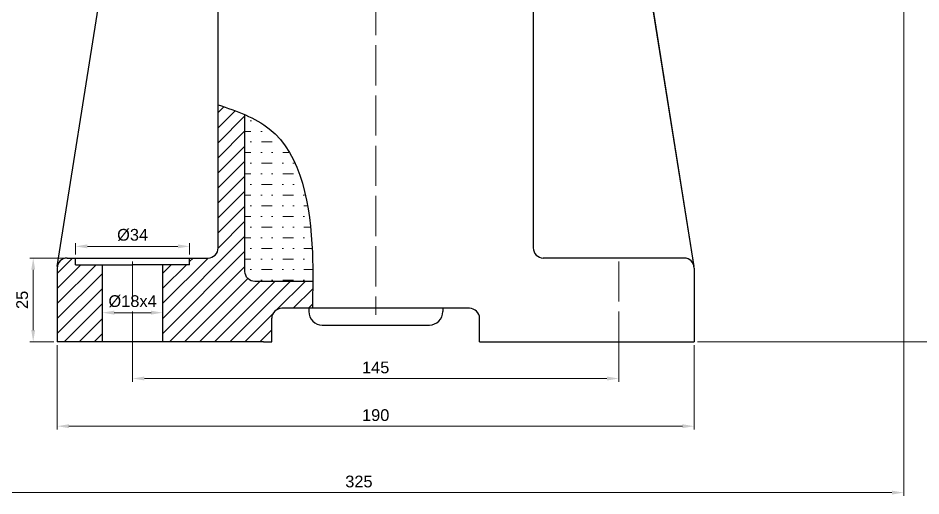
# Model space of a CAD drawing. Header units: millimetres. Extents: x 5847 to 9233, y 737 to 1578.
# Drawn here: x 8753.8 to 9023.1, y 1181.4 to 1324.1 of the extents above; entities that cross this region are included whole.
import ezdxf

# ---------------------------------------------------------------- set-up
doc = ezdxf.new("R2010")
doc.units = ezdxf.units.MM
doc.header["$PDMODE"] = 35
doc.linetypes.add('ACAD_ISO02W100', pattern=[15, 12, -3])
doc.layers.add('AM_INV', color=253, linetype='Continuous', lineweight=0)
doc.layers.add('NetKhuat', color=4, linetype='ACAD_ISO02W100', lineweight=18)
doc.layers.add('DRAWING_LINE', color=7, linetype='Continuous')
doc.styles.add('Annotative', font='arial.ttf')
doc.dimstyles.new('aaaa$0', dxfattribs={"dimtxt": 3.5, "dimasz": 3.5, "dimexe": 1, "dimexo": 1, "dimgap": 1.5, "dimtad": 1, "dimdsep": 46, "dimtxsty": 'Annotative', "dimcen": 0, "dimclrd": 66, "dimclre": 66, "dimclrt": 2, "dimadec": 0, "dimazin": 2, "dimtp": 0.1, "dimtm": 0.1, "dimtfac": 0.71, "dimtmove": 0, "dimatfit": 3, "dimfxl": 1, "dimlwd": 5, "dimlwe": 5, "dimarcsym": 1})
doc.dimstyles.new('AM_ISO$0', dxfattribs={"dimtxt": 3.5, "dimasz": 3.5, "dimexe": 1, "dimexo": 1, "dimgap": 1.5, "dimtad": 1, "dimdsep": 46, "dimtxsty": 'Annotative', "dimcen": 0, "dimclrd": 66, "dimclre": 66, "dimclrt": 2, "dimadec": 0, "dimazin": 2, "dimtp": 0.1, "dimtm": 0.1, "dimtfac": 0.71, "dimtmove": 0, "dimatfit": 3, "dimfxl": 1, "dimtfillclr": 5, "dimlwd": 13, "dimlwe": 13, "dimarcsym": 1})

# ---------------------------------------------------------------- blocks, each defined once
blk = doc.blocks.new('*D334')
at = {"layer": 'AM_INV', "color": 66, "linetype": 'ByBlock', "lineweight": 13, "transparency": 16777216}
for p, q in [((8778.956389782154, 1235.507971528024), (8778.956389782154, 1235.124822347836)), ((8782.456389782154, 1236.124822347836), (8793.456389782154, 1236.124822347836)), ((8796.956389782154, 1235.507971528023), (8796.956389782154, 1235.124822347836))]:
    blk.add_line(p, q, dxfattribs=at)
at = {"layer": 'AM_INV', "color": 66, "transparency": 16777216}
for points in [[(8782.456389782154, 1236.708155681169), (8782.456389782154, 1235.541489014503), (8778.956389782154, 1236.124822347836)], [(8793.456389782154, 1236.708155681169), (8793.456389782154, 1235.541489014503), (8796.956389782154, 1236.124822347836)]]:
    blk.add_solid(points, dxfattribs=at)
at = {"layer": 'Defpoints', "color": 0, "transparency": 16777216}
for p in [(8778.956389782154, 1236.507971528024), (8796.956389782154, 1236.507971528023), (8796.956389782154, 1236.124822347836)]:
    blk.add_point(p, dxfattribs=at)
at = {"layer": 'AM_INV', "color": 2, "transparency": 16777216, "insert": (8787.956389782154, 1239.509713207318), "char_height": 3.5, "attachment_point": 5, "style": 'Annotative'}
blk.add_mtext('%%C18x4', dxfattribs=at)
blk = doc.blocks.new('*D325')
at = {"layer": 'AM_INV', "color": 66, "linetype": 'ByBlock', "lineweight": 13, "transparency": 16777216}
for p, q in [((8787.956389782154, 1226.437277928568), (8787.956389782154, 1215.472609554272)), ((8932.956389782154, 1226.437277928568), (8932.956389782154, 1215.472609554272)), ((8791.456389782154, 1216.472609554272), (8929.456389782154, 1216.472609554272))]:
    blk.add_line(p, q, dxfattribs=at)
at = {"layer": 'AM_INV', "color": 66, "transparency": 16777216}
for points in [[(8791.456389782154, 1217.055942887605), (8791.456389782154, 1215.889276220938), (8787.956389782154, 1216.472609554272)], [(8929.456389782154, 1217.055942887605), (8929.456389782154, 1215.889276220938), (8932.956389782154, 1216.472609554272)]]:
    blk.add_solid(points, dxfattribs=at)
at = {"layer": 'Defpoints', "color": 0, "transparency": 16777216}
for p in [(8787.956389782154, 1227.437277928568), (8932.956389782154, 1227.437277928568), (8932.956389782154, 1216.472609554272)]:
    blk.add_point(p, dxfattribs=at)
at = {"layer": 'AM_INV', "color": 2, "transparency": 16777216, "insert": (8860.456389782154, 1219.759615011298), "char_height": 3.5, "attachment_point": 5, "style": 'Annotative'}
blk.add_mtext('145', dxfattribs=at)
blk = doc.blocks.new('*D326')
at = {"layer": 'AM_INV', "color": 66, "lineweight": 5, "transparency": 16777216}
for p, q in [((8770.956389782154, 1253.437277928568), (8770.956389782154, 1256.913490126837)), ((8774.456389782154, 1255.913490126837), (8801.456389782154, 1255.913490126837)), ((8804.956389782154, 1253.437277928568), (8804.956389782154, 1256.913490126837))]:
    blk.add_line(p, q, dxfattribs=at)
at = {"layer": 'AM_INV', "color": 66, "transparency": 16777216}
for points in [[(8774.456389782154, 1256.49682346017), (8774.456389782154, 1255.330156793504), (8770.956389782154, 1255.913490126837)], [(8801.456389782154, 1256.49682346017), (8801.456389782154, 1255.330156793504), (8804.956389782154, 1255.913490126837)]]:
    blk.add_solid(points, dxfattribs=at)
at = {"layer": 'Defpoints', "color": 0, "transparency": 16777216}
for p in [(8804.956389782154, 1255.913490126837), (8770.956389782154, 1252.437277928568), (8804.956389782154, 1252.437277928568)]:
    blk.add_point(p, dxfattribs=at)
at = {"layer": 'AM_INV', "color": 2, "transparency": 16777216, "insert": (8787.956389782154, 1259.298380986319), "char_height": 3.5, "attachment_point": 5, "style": 'Annotative'}
blk.add_mtext('%%C34', dxfattribs=at)
blk = doc.blocks.new('*D327')
at = {"layer": 'AM_INV', "color": 66, "lineweight": 5, "transparency": 16777216}
for p, q in [((8765.456389782154, 1226.437277928568), (8765.456389782154, 1201.240045164999)), ((8955.456389782295, 1226.437277928568), (8955.456389782295, 1201.240045164999)), ((8768.956389782154, 1202.240045164999), (8951.956389782295, 1202.240045164999))]:
    blk.add_line(p, q, dxfattribs=at)
at = {"layer": 'AM_INV', "color": 66, "transparency": 16777216}
for points in [[(8768.956389782154, 1202.823378498332), (8768.956389782154, 1201.656711831666), (8765.456389782154, 1202.240045164999)], [(8951.956389782295, 1202.823378498332), (8951.956389782295, 1201.656711831666), (8955.456389782295, 1202.240045164999)]]:
    blk.add_solid(points, dxfattribs=at)
at = {"layer": 'Defpoints', "color": 0, "transparency": 16777216}
for p in [(8765.456389782154, 1227.437277928568), (8955.456389782295, 1227.437277928568), (8955.456389782295, 1202.240045164999)]:
    blk.add_point(p, dxfattribs=at)
at = {"layer": 'AM_INV', "color": 2, "transparency": 16777216, "insert": (8860.456389782225, 1205.527050622025), "char_height": 3.5, "attachment_point": 5, "style": 'Annotative'}
blk.add_mtext('190', dxfattribs=at)
blk = doc.blocks.new('*D329')
at = {"layer": 'AM_INV', "color": 66, "lineweight": 5, "transparency": 16777216}
for p, q in [((8767.456389782157, 1252.437277928568), (8757.304648024354, 1252.437277928568)), ((8758.304648024354, 1248.937277928568), (8758.304648024354, 1230.937277928569)), ((8764.456389782157, 1227.437277928569), (8757.304648024354, 1227.437277928569))]:
    blk.add_line(p, q, dxfattribs=at)
at = {"layer": 'AM_INV', "color": 66, "transparency": 16777216}
for points in [[(8757.72131469102, 1248.937277928568), (8758.887981357688, 1248.937277928568), (8758.304648024354, 1252.437277928568)], [(8757.72131469102, 1230.937277928569), (8758.887981357688, 1230.937277928569), (8758.304648024354, 1227.437277928569)]]:
    blk.add_solid(points, dxfattribs=at)
at = {"layer": 'Defpoints', "color": 0, "transparency": 16777216}
for p in [(8768.456389782157, 1252.437277928568), (8758.304648024354, 1227.437277928569), (8765.456389782157, 1227.437277928569)]:
    blk.add_point(p, dxfattribs=at)
at = {"layer": 'AM_INV', "color": 2, "transparency": 16777216, "insert": (8755.017642567325, 1239.937277928566), "char_height": 3.5, "attachment_point": 5, "rotation": 90, "style": 'Annotative'}
blk.add_mtext('25', dxfattribs=at)
blk = doc.blocks.new('*D311')
at = {"layer": 'AM_INV', "color": 66, "lineweight": 5, "transparency": 16777216}
for p, q in [((9017.956389782154, 1379.43728104771), (9017.956389782154, 1181.425509863046)), ((8692.956389782154, 1373.437274809423), (8692.956389782154, 1181.425509863046)), ((8696.456389782154, 1182.425509863046), (9014.456389782154, 1182.425509863046))]:
    blk.add_line(p, q, dxfattribs=at)
at = {"layer": 'AM_INV', "color": 66, "transparency": 16777216}
for points in [[(8696.456389782154, 1183.008843196379), (8696.456389782154, 1181.842176529713), (8692.956389782154, 1182.425509863046)], [(9014.456389782154, 1183.008843196379), (9014.456389782154, 1181.842176529713), (9017.956389782154, 1182.425509863046)]]:
    blk.add_solid(points, dxfattribs=at)
at = {"layer": 'Defpoints', "color": 0, "transparency": 16777216}
for p in [(9017.956389782154, 1380.43728104771), (8692.956389782154, 1374.437274809423), (9017.956389782154, 1182.425509863046)]:
    blk.add_point(p, dxfattribs=at)
at = {"layer": 'AM_INV', "color": 2, "transparency": 16777216, "insert": (8855.456389782154, 1185.713709044492), "char_height": 3.5, "attachment_point": 5, "style": 'Annotative'}
blk.add_mtext('325', dxfattribs=at)
blk = doc.blocks.new('*D333')
at = {"layer": 'AM_INV', "color": 66, "lineweight": 5, "transparency": 16777216}
for p, q in [((8861.456389782616, 1537.098605197605), (9066.618496817091, 1537.098605197605)), ((9065.618496817091, 1533.598605197605), (9065.618496817091, 1230.937277928569)), ((8956.456389782299, 1227.437277928569), (9066.618496817091, 1227.437277928569))]:
    blk.add_line(p, q, dxfattribs=at)
at = {"layer": 'AM_INV', "color": 66, "transparency": 16777216}
for points in [[(9065.035163483757, 1533.598605197605), (9066.201830150425, 1533.598605197605), (9065.618496817091, 1537.098605197605)], [(9065.035163483757, 1230.937277928569), (9066.201830150425, 1230.937277928569), (9065.618496817091, 1227.437277928569)]]:
    blk.add_solid(points, dxfattribs=at)
at = {"layer": 'Defpoints', "color": 0, "transparency": 16777216}
for p in [(8860.456389782616, 1537.098605197605), (8955.456389782299, 1227.437277928569), (9065.618496817091, 1227.437277928569)]:
    blk.add_point(p, dxfattribs=at)
at = {"layer": 'AM_INV', "color": 2, "transparency": 16777216, "insert": (9062.330297635643, 1382.267941563084), "char_height": 3.5, "attachment_point": 5, "rotation": 90, "style": 'Annotative'}
blk.add_mtext('310', dxfattribs=at)

msp = doc.modelspace()

# ---------------------------------------------------------------- hatches: boundary and pattern name
at = {"layer": 'AM_INV'}
h = msp.add_hatch(dxfattribs=at)
h.set_pattern_fill('ANSI31', color=1, angle=3.246114675024301e-14, style=0)
h.set_pattern_definition([(45.00000000000003, (3613.020398312268, 509.1839768642338), (-2.245064030267289, 2.245064030267288), [])])
h.paths.add_polyline_path([(8778.956389782154, 1250.437277928568), (8770.956389782154, 1250.437277928568), (8770.956389782154, 1252.437277928568), (8768.456389782154, 1252.437277928568, 0.4142135623730951), (8765.456389782154, 1249.437277928568), (8765.456389782154, 1227.437277928568), (8778.956389782154, 1227.437277928568)])
edge = h.paths.add_edge_path()
edge.add_line((8826.956389782154, 1227.437277928568), (8829.456389782154, 1227.437277928568))
edge.add_line((8829.456389782154, 1227.437277928568), (8829.456389782154, 1234.299565517657))
edge.add_arc((8832.524997224957, 1234.368820306912), 3.069388842076261, 90.53548976182941, 181.2928775389605, ccw=False)
edge.add_line((8832.496310951972, 1237.438075096206), (8841.575561766327, 1237.438075096206))
edge.add_spline(control_points=[(8841.575561766327, 1237.438075096206), (8841.634248799743, 1240.090583699918), (8841.692935833162, 1242.74309230363), (8841.709699131847, 1245.437277928568)], knot_values=[64.47853379347569, 64.47853379347569, 64.47853379347569, 64.47853379347569, 72.61108461751682, 72.61108461751682, 72.61108461751682, 72.61108461751682], degree=3, periodic=0)
edge.add_line((8841.709699131847, 1245.437277928567), (8824.456389782154, 1245.437277928567))
edge.add_arc((8824.456389782154, 1248.437277928567), 3, 180, 270, ccw=False)
edge.add_line((8821.456389782154, 1248.437277928567), (8821.456389782154, 1295.19303972711))
edge.add_spline(control_points=[(8821.456389782155, 1295.193039727109), (8818.895385240392, 1296.296908704692), (8816.175887511274, 1297.228755797125), (8813.456389782154, 1298.160602889559)], knot_values=[0, 0, 0, 0, 8.281587850735827, 8.281587850735827, 8.281587850735827, 8.281587850735827], degree=3, periodic=0)
edge.add_line((8813.456389782154, 1298.160602889559), (8813.456389782154, 1255.437277928567))
edge.add_arc((8810.456389782154, 1255.437277928567), 3, -90, 0, ccw=False)
edge.add_line((8810.456389782154, 1252.437277928567), (8807.956389782154, 1252.437277928568))
edge.add_line((8807.956389782154, 1252.437277928568), (8804.956389782154, 1252.437277928568))
edge.add_line((8804.956389782154, 1252.437277928568), (8804.956389782154, 1250.437277928568))
edge.add_line((8804.956389782154, 1250.437277928568), (8796.956389782154, 1250.437277928568))
edge.add_line((8796.956389782154, 1250.437277928568), (8796.956389782152, 1227.437277928568))
edge.add_line((8796.956389782154, 1227.437277928568), (8826.956389782154, 1227.437277928568))
h = msp.add_hatch(dxfattribs=at)
h.set_pattern_fill('MUDST', color=4, scale=0.5, angle=4.869172012536451e-14, style=0)
h.set_pattern_definition([(4.869172012536451e-14, (3613.020398312268, 509.1839768642338), (6.349999999999997, 3.175000000000005), [3.175, -3.175, 0, -3.175, 0, -3.175])])
edge = h.paths.add_edge_path()
edge.add_arc((8824.456389782154, 1248.437277928567), 3, 180, 270)
edge.add_line((8824.456389782154, 1245.437277928567), (8841.709699131847, 1245.437277928567))
edge.add_spline(control_points=[(8841.709699131847, 1245.437277928568), (8841.727288559276, 1248.264238386347), (8841.56786254005, 1264.29622195507), (8837.90344454693, 1286.671390833309), (8824.108580414955, 1294.049866837547), (8821.456389782155, 1295.193039727109)], knot_values=[8.281587850735832, 8.281587850735832, 8.281587850735832, 8.281587850735832, 16.81492697467819, 55.90207507804702, 64.47853379347568, 64.47853379347568, 64.47853379347568, 64.47853379347568], degree=3, periodic=0)
edge.add_line((8821.456389782154, 1295.19303972711), (8821.456389782154, 1248.437277928567))

# ---------------------------------------------------------------- linework, layer by layer
at = {"layer": 'DRAWING_LINE'}
for p, q in [((8813.456389782154, 1255.437277928568), (8813.456389782154, 1371.437277928568)), ((8907.456903926677, 1371.437277928564), (8907.45690392682, 1255.437277928564)), ((8765.493384676605, 1249.906959463747), (8778.12763725832, 1329.610656757659)), ((8955.41939488813, 1249.906959463747), (8942.785142306415, 1329.610656757659)), ((8955.419394887846, 1249.906959463747), (8942.972000540278, 1328.431853972529)), ((8768.456389782154, 1252.437277928568), (8807.956389782154, 1252.437277928568)), ((8770.956389782154, 1250.437277928568), (8770.956389782154, 1252.437277928568)), ((8804.956389782154, 1250.437277928568), (8804.956389782154, 1252.437277928568)), ((8807.956389782154, 1252.437277928568), (8810.456389782154, 1252.437277928568)), ((8952.456389782295, 1252.437277928568), (8910.45690392682, 1252.437277928568)), ((8770.956389782154, 1250.437277928568), (8787.956389782154, 1250.437277928568)), ((8778.956389782154, 1227.437277928568), (8778.956389782154, 1250.437277928568)), ((8804.956389782154, 1250.437277928568), (8787.956389782154, 1250.437277928568)), ((8796.956389782154, 1227.437277928568), (8796.956389782154, 1250.437277928568)), ((8765.456389782154, 1249.437277928568), (8765.456389782154, 1227.437277928568)), ((8955.456389782295, 1249.437277928568), (8955.456389782295, 1227.437277928568)), ((8888.416468612313, 1237.438075096206), (8832.496310951972, 1237.438075096206)), ((8840.49631095197, 1237.438075096206), (8840.496310951969, 1236.437277928575)), ((8880.49631095197, 1237.438075096206), (8880.496310951969, 1236.43727792856)), ((8829.456389782154, 1227.437277928568), (8829.456389782154, 1234.438075096175)), ((8891.456389782139, 1227.437277928568), (8891.45638978214, 1234.438075096175)), ((8844.49631095197, 1232.437277928568), (8876.49631095197, 1232.437277928567)), ((8826.956389782154, 1227.437277928568), (8765.456389782154, 1227.437277928568)), ((8826.956389782154, 1227.437277928568), (8826.956389782154, 1227.437277928568)), ((8826.956389782154, 1227.437277928568), (8829.456389782154, 1227.437277928568)), ((8891.456389782175, 1227.437277928568), (8955.456389782295, 1227.437277928568)), ((8893.956389782154, 1227.437277928568), (8893.956389782154, 1227.437277928568))]:
    msp.add_line(p, q, dxfattribs=at)
msp.add_lwpolyline([(8841.709699131847, 1245.437277928567), (8824.456389782154, 1245.437277928567, -0.414213562373095), (8821.456389782154, 1248.437277928567), (8821.456389782154, 1295.193039727108)], format="xyb", dxfattribs=at)
for centre, radius, start, end in [((8810.456389782154, 1255.437277928567), 3, 270, 1.302755197527456e-11), ((8910.45690392682, 1255.437277928568), 3, 180.0000000000717, 270), ((8768.456389782154, 1249.437277928568), 3, 90, 180), ((8952.456389782295, 1249.437277928568), 3, 0, 90), ((8832.524997224957, 1234.368820306911), 3.069388842076495, 90.53548976182819, 178.7071224602967), ((8844.49631095197, 1236.437277928568), 4, 179.9999999999023, 270), ((8876.49631095197, 1236.437277928567), 4, 270, 359.9999999998958), ((8888.387782339338, 1234.368820306911), 3.069388842076495, 1.2928775396968, 89.46451023817183)]:
    msp.add_arc(centre, radius, start, end, dxfattribs=at)
msp.add_spline([(8813.456389782154, 1298.160602889559), (8828.726986991987, 1291.018992785245), (8841.575561766327, 1254.103965044189), (8841.575561766327, 1237.438075096206)], degree=3, dxfattribs=at)
at = {"layer": 'NetKhuat'}
for p, q in [((8860.456389782805, 1540.956626582502), (8860.456389782146, 1235.437277928568)), ((8787.956389782154, 1224.437277928568), (8787.956389782154, 1253.437277928568)), ((8932.956389782152, 1224.437277928568), (8932.956389782152, 1253.437277928568))]:
    msp.add_line(p, q, dxfattribs=at)

# ---------------------------------------------------------------- dimensions: what is measured, and where the dimension line sits
at = {"layer": 'AM_INV'}
dim = msp.add_linear_dim(base=(9065.618496817091, 1227.437277928569), p1=(8860.456389782612, 1537.098605197604), p2=(8955.456389782295, 1227.437277928568), angle=90, text='310', dimstyle='aaaa$0', override={"dimpost": ''}, dxfattribs=at)
dim.commit()
dim.dimension.update_dxf_attribs({"geometry": '*D333', "text_midpoint": (9062.330297635643, 1382.267941563084)})
for base, p1, p2, dimstyle, picture, middle in [((9017.956389782154, 1182.425509863046), (8692.956389782154, 1374.437274809423), (9017.956389782154, 1380.43728104771), 'aaaa$0', '*D311', (8855.456389782154, 1185.713709044492)), ((8955.456389782295, 1202.240045164999), (8765.456389782154, 1227.437277928568), (8955.456389782295, 1227.437277928568), 'aaaa$0', '*D327', (8860.456389782225, 1205.527050622025)), ((8932.956389782154, 1216.472609554272), (8787.956389782154, 1227.437277928568), (8932.956389782154, 1227.437277928568), 'AM_ISO$0', '*D325', (8860.456389782154, 1219.759615011298))]:
    dim = msp.add_linear_dim(base=base, p1=p1, p2=p2, dimstyle=dimstyle, dxfattribs=at)
    dim.commit()
    dim.dimension.update_dxf_attribs({"geometry": picture, "text_midpoint": middle})
for base, p1, p2, text, dimstyle, picture, middle in [((8804.956389782154, 1255.913490126837), (8770.956389782154, 1252.437277928568), (8804.956389782154, 1252.437277928568), '%%C<>', 'aaaa$0', '*D326', (8787.956389782154, 1259.298380986319)), ((8796.956389782154, 1236.124822347836), (8778.956389782154, 1236.507971528024), (8796.956389782154, 1236.507971528023), '%%C<>x4', 'AM_ISO$0', '*D334', (8787.956389782154, 1239.509713207318))]:
    dim = msp.add_linear_dim(base=base, p1=p1, p2=p2, text=text, dimstyle=dimstyle, override={"dimpost": ''}, dxfattribs=at)
    dim.commit()
    dim.dimension.update_dxf_attribs({"geometry": picture, "text_midpoint": middle})
dim = msp.add_linear_dim(base=(8758.304648024354, 1227.437277928569), p1=(8768.456389782154, 1252.437277928568), p2=(8765.456389782154, 1227.437277928568), angle=90, dimstyle='aaaa$0', dxfattribs=at)
dim.commit()
dim.dimension.update_dxf_attribs({"geometry": '*D329', "text_midpoint": (8755.017642567325, 1239.937277928566)})

doc.saveas('drawing.dxf')
